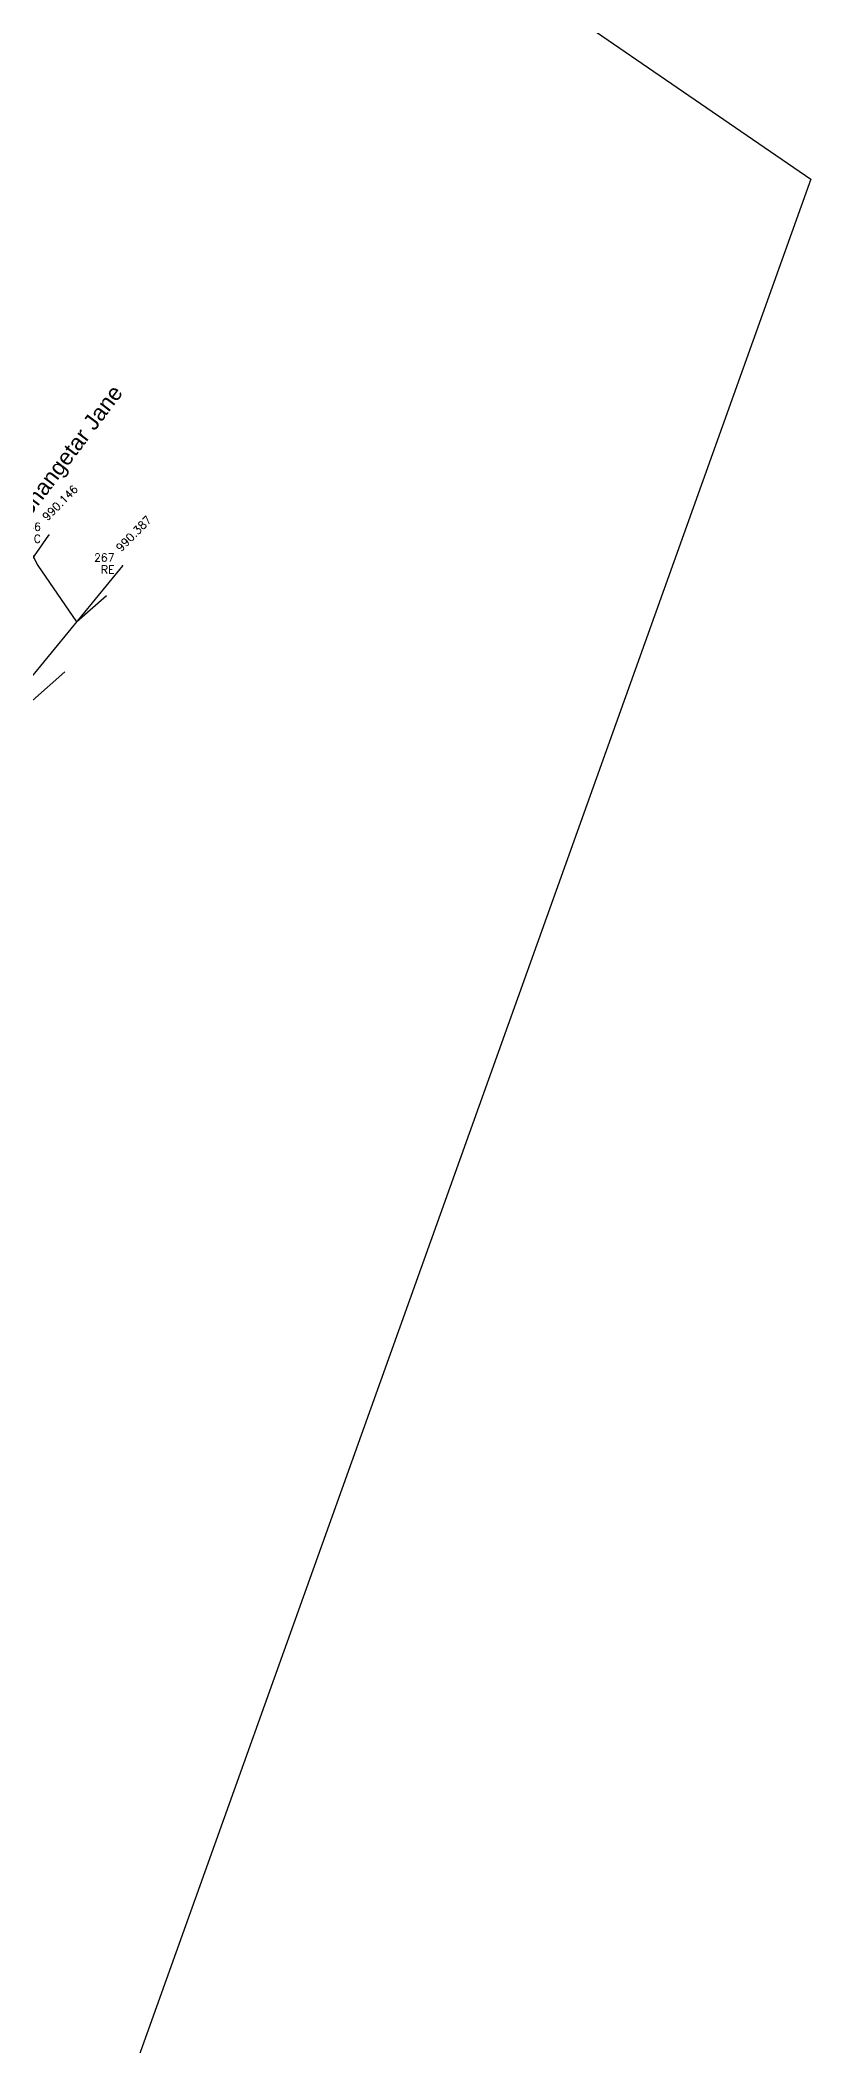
# Model space of a CAD drawing. Header units: metres. Extents: x 319894 to 3389272, y 120 to 6136017.
# Drawn here: x 320884.5 to 320908.6, y 3067848.2 to 3067910.9 of the extents above; entities that cross this region are included whole.
import ezdxf
from ezdxf.enums import TextEntityAlignment as Align

# ---------------------------------------------------------------- set-up
doc = ezdxf.new("R2010")
doc.units = ezdxf.units.M
doc.header["$MEASUREMENT"] = 0
for name, color, linetype in [('Contour', 254, 'Continuous'), ('Index_Contour', 8, 'Continuous'), ('Points', 7, 'Continuous'), ('Points-ELV', 6, 'Continuous'), ('Points-NUM', 4, 'Continuous'), ('Points-TXT', 3, 'Continuous'), ('RC', 7, 'Continuous'), ('RE', 7, 'Continuous')]:
    doc.layers.add(name, color=color, linetype=linetype)
doc.styles.add('romans', font='romans.shx')
doc.styles.get("Standard").update_dxf_attribs({"font": 'arial.ttf'})

# ---------------------------------------------------------------- blocks, each defined once
blk = doc.blocks.new('POINTS')
at = {"layer": 'Points'}
blk.add_line((0, 0), (0, 0), dxfattribs=at)
blk.add_point((0, 0), dxfattribs=at)
at = {"layer": 'Points-ELV', "style": 'romans'}
blk.add_attdef('ELEV', text='', height=1, rotation=45, dxfattribs=at).set_placement((0, 0), align=Align.BOTTOM_LEFT)
at = {"layer": 'Points-NUM', "style": 'romans'}
blk.add_attdef('PTNUM', text='', height=1, dxfattribs=at).set_placement((0, 0), align=Align.BOTTOM_RIGHT)
at = {"layer": 'Points-TXT', "style": 'romans'}
blk.add_attdef('DESC', text='', height=1, dxfattribs=at).set_placement((0, 0), align=Align.BOTTOM_RIGHT)

msp = doc.modelspace()

# ---------------------------------------------------------------- linework, layer by layer
msp.add_lwpolyline([(320714.358, 3067858.369), (320783.146, 3067935.457), (320852.353, 3067945.093), (320908.557, 3067906.549), (320873.744, 3067809.352), (320799.392, 3067776.093), (320713.491, 3067801.565)], close=True)
at = {"color": 2}
for points, elevation in [([(320840.449, 3067892.561), (320847.391, 3067895.513), (320853.923, 3067894.126), (320861.042, 3067889.548), (320870.611, 3067885.79), (320875.349, 3067886.517), (320880.996, 3067890.029), (320884.745, 3067895.424)], 981.776), ([(320887.048, 3067894.46), (320882.339, 3067888.735), (320875.814, 3067884.358), (320870.572, 3067883.72), (320860.038, 3067887.085), (320853.316, 3067891.74), (320847.786, 3067892.866), (320841.879, 3067891.712)], 990.387)]:
    msp.add_lwpolyline(points, dxfattribs=dict(at, elevation=elevation))
at = {"layer": 'Contour'}
msp.add_lwpolyline([(320830.205, 3067899.116), (320837.731, 3067913.417), (320843.206, 3067925.221), (320843.731, 3067925.25), (320849.074, 3067916.242), (320850.805, 3067911.126), (320854.236, 3067907.965), (320860.281, 3067897.381), (320862.159, 3067895.556), (320864.242, 3067896.303), (320869.407, 3067891.004), (320870.399, 3067890.481), (320871.467, 3067890.304), (320875.461, 3067892.769), (320875.986, 3067892.684), (320878.507, 3067892.722), (320879.83, 3067892.314), (320879.937, 3067892.097), (320881.003, 3067890.038), (320881.749, 3067888.548), (320881.746, 3067888.337), (320882.201, 3067888.465), (320885.249, 3067891.157)], dxfattribs=at)
at = {"layer": 'Index_Contour'}
msp.add_lwpolyline([(320843.962, 3067928.445), (320843.882, 3067928.285), (320849.748, 3067918.397), (320851.8, 3067912.329), (320854.09, 3067910.22), (320861.309, 3067897.581), (320862.233, 3067896.682), (320864.833, 3067897.615), (320868.529, 3067893.823), (320870.351, 3067895.903), (320872.252, 3067896.417), (320883.321, 3067896.41), (320883.463, 3067896.372), (320884.133, 3067895), (320884.268, 3067894.738), (320884.403, 3067894.473), (320885.611, 3067892.713), (320886.546, 3067893.538)], dxfattribs=at)

# ---------------------------------------------------------------- block references
at = {"layer": 'RC', "linetype": 'Continuous'}
ref = msp.add_blockref('POINTS', (320884.745, 3067895.424, 990.146), dxfattribs=at)
ref.add_attrib('PTNUM', '266', dxfattribs={"layer": 'Points-NUM', "height": 0.25, "style": 'romans'}).set_placement((320884.495, 3067895.486, 990.146), align=Align.BOTTOM_RIGHT)
ref.add_attrib('DESC', 'RC', dxfattribs={"layer": 'Points-TXT', "height": 0.25, "style": 'romans'}).set_placement((320884.495, 3067895.111, 990.146), align=Align.BOTTOM_RIGHT)
ref.add_attrib('ELEV', '990.146', dxfattribs={"layer": 'Points-ELV', "height": 0.25, "rotation": 45, "style": 'romans'}).set_placement((320884.745, 3067895.799, 990.146), align=Align.BOTTOM_LEFT)
at = {"layer": 'RE', "linetype": 'Continuous'}
ref = msp.add_blockref('POINTS', (320887.048, 3067894.46, 990.387), dxfattribs=at)
ref.add_attrib('PTNUM', '267', dxfattribs={"layer": 'Points-NUM', "height": 0.25, "style": 'romans'}).set_placement((320886.798, 3067894.522, 990.387), align=Align.BOTTOM_RIGHT)
ref.add_attrib('DESC', 'RE', dxfattribs={"layer": 'Points-TXT', "height": 0.25, "style": 'romans'}).set_placement((320886.798, 3067894.147, 990.387), align=Align.BOTTOM_RIGHT)
ref.add_attrib('ELEV', '990.387', dxfattribs={"layer": 'Points-ELV', "height": 0.25, "rotation": 45, "style": 'romans'}).set_placement((320887.048, 3067894.835, 990.387), align=Align.BOTTOM_LEFT)

# ---------------------------------------------------------------- texts
at = {"color": 0, "insert": (320881.311, 3067893.039), "char_height": 0.5, "attachment_point": 1, "rotation": 53.00543}
msp.add_mtext_dynamic_manual_height_columns('RCC Road - Bhangetar Jane  ', width=11.37443, gutter_width=1, heights=[0], dxfattribs=at)

doc.saveas('drawing.dxf')
